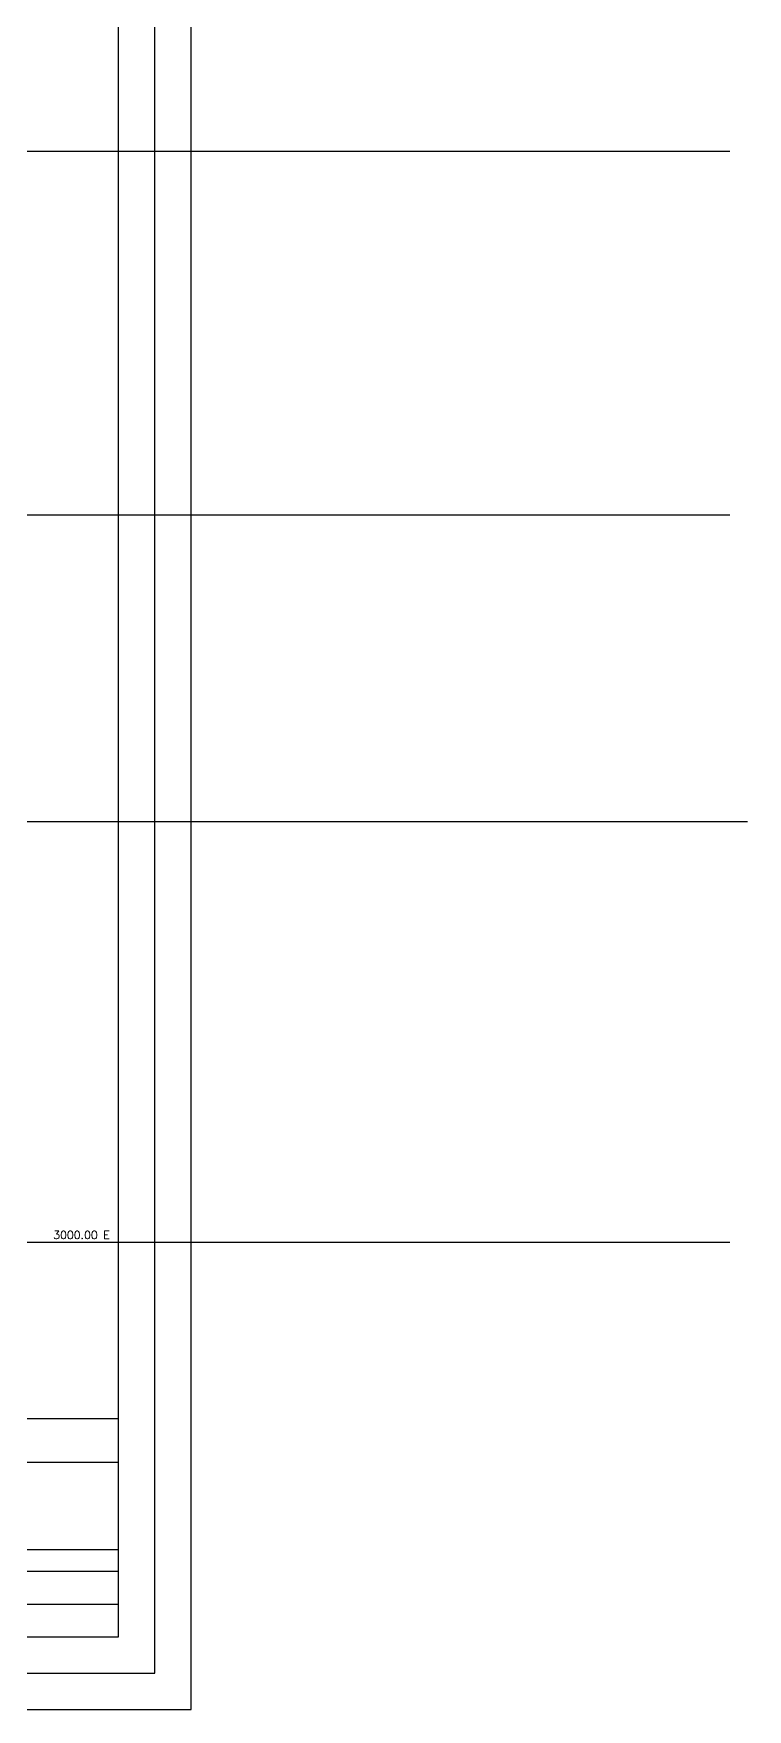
# Model space of a CAD drawing. Extents: x 14987 to 28539, y 5455 to 9112.
# Drawn here: x 27557 to 28539, y 5455 to 7759 of the extents above; entities that cross this region are included whole.
import ezdxf
from ezdxf.enums import TextEntityAlignment as Align

# ---------------------------------------------------------------- set-up
doc = ezdxf.new("R2010")
doc.units = 0
doc.header["$LTSCALE"] = 10
doc.header["$MEASUREMENT"] = 0
for name, color, linetype in [('COORD', 8, 'Continuous'), ('COORDENADAS', 1, 'Continuous'), ('LINEA', 7, 'Continuous'), ('R80', 2, 'Continuous')]:
    doc.layers.add(name, color=color, linetype=linetype)
doc.styles.add('textstyle4', font='')
doc.styles.get('textstyle4').set_extended_font_data('simplex')

msp = doc.modelspace()

# ---------------------------------------------------------------- linework, layer by layer
at = {"layer": 'COORD'}
for p, q in [((22884.7, 7597.1), (28514.9, 7597.1)), ((22884.7, 7097.1), (28514.9, 7097.1)), ((22908.9, 6675.7), (28539.1, 6675.7)), ((22884.7, 6097.1), (28514.9, 6097.1))]:
    msp.add_line(p, q, dxfattribs=at)
at = {"layer": 'COORDENADAS'}
msp.add_line((27574.3, 6097.1), (27674.3, 6097.1), dxfattribs=at)
at = {"layer": 'LINEA', "color": 7}
for p, q in [((27024.3, 5854.6, 96), (27674.3, 5854.6, 96)), ((27024.3, 5794.6, 96), (27674.3, 5794.6, 96)), ((27024.3, 5674.6, 96), (27674.3, 5674.6, 96)), ((27326.8, 5644.6, 96), (27674.3, 5644.6, 96)), ((27326.8, 5599.6, 96), (27674.3, 5599.6, 96))]:
    msp.add_line(p, q, dxfattribs=at)
at = {"layer": 'LINEA', "color": 1, "elevation": 96}
msp.add_lwpolyline([(27774.3, 5454.6), (27774.3, 9112), (22784.7, 9112), (22784.7, 5454.6)], close=True, dxfattribs=at)
at = {"layer": 'LINEA', "color": 2, "elevation": 96}
msp.add_lwpolyline([(27724.3, 5504.6), (27724.3, 9062), (22834.7, 9062), (22834.7, 5504.6)], close=True, dxfattribs=at)
at = {"layer": 'LINEA', "color": 7, "elevation": 96}
msp.add_lwpolyline([(27674.3, 5554.6), (27674.3, 9012), (22884.7, 9012), (22884.7, 5554.6)], close=True, dxfattribs=at)

# ---------------------------------------------------------------- texts
at = {"layer": 'R80', "style": 'textstyle4'}
msp.add_text('3000.00 E', height=11, dxfattribs=at).set_placement((27623.4, 6101.5), align=Align.CENTER)

doc.saveas('drawing.dxf')
